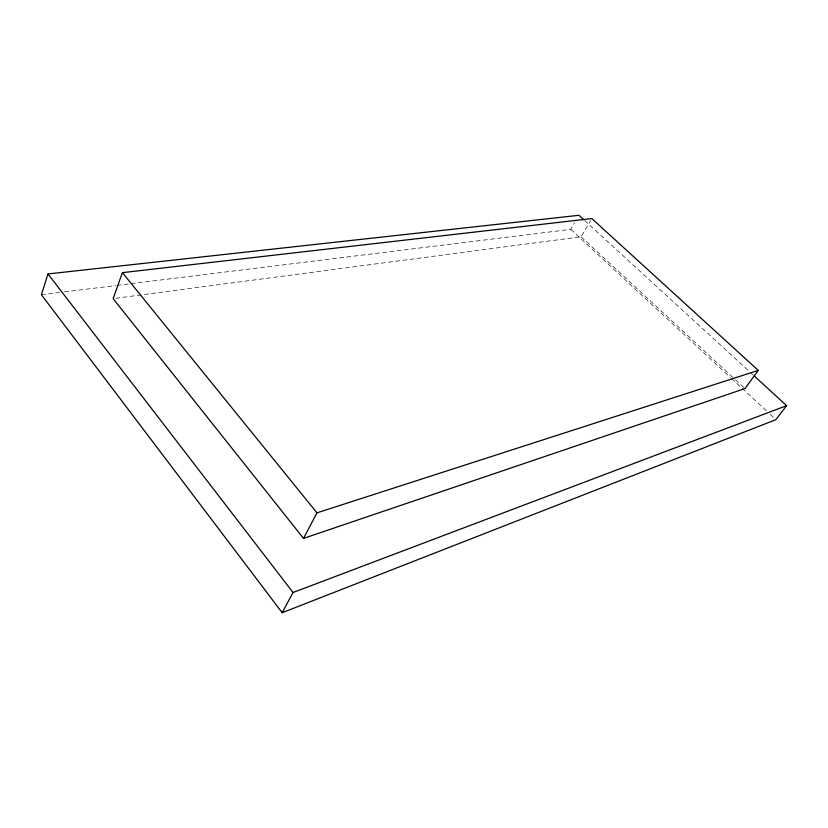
<?xml version="1.0" encoding="UTF-8"?>
<svg xmlns="http://www.w3.org/2000/svg" width="828" height="828" viewBox="0 0 828 828"><rect width="100%" height="100%" fill="white"/><g stroke="black" fill="none" stroke-linecap="round" stroke-linejoin="round"><path stroke-width="0.62" stroke-dasharray="4.14 3.1" d="M131.124 283.642L570.761 229.356L574.529 222.867M115.703 298.277L581.111 236.767L590.571 220.714M41.4 294.727L59.347 292.512M64.47 291.87L115.744 285.546M117.027 285.381L129.841 283.807M584.651 220.538L753.263 375.074M581.111 236.767L734.539 378.924M735.492 379.793L744.962 388.57M570.761 229.356L730.524 377.568M731.476 378.437L766.449 410.885M770.226 414.393L774.014 417.902"/><path stroke-width="1.24" d="M583.699 219.668L578.927 215.301L47.993 273.944L41.4 294.727L282.162 612.699L775.898 419.661L786.6 405.637L754.215 375.953M122.399 272.65L113.136 298.618L303.503 538.397L744.962 388.57L758.272 370.395L591.834 218.571L122.399 272.65L316.969 512.842L303.503 538.397M282.162 612.699L293.05 592.506L786.6 405.637M316.969 512.842L758.272 370.395M47.993 273.944L293.05 592.506"/></g></svg>
